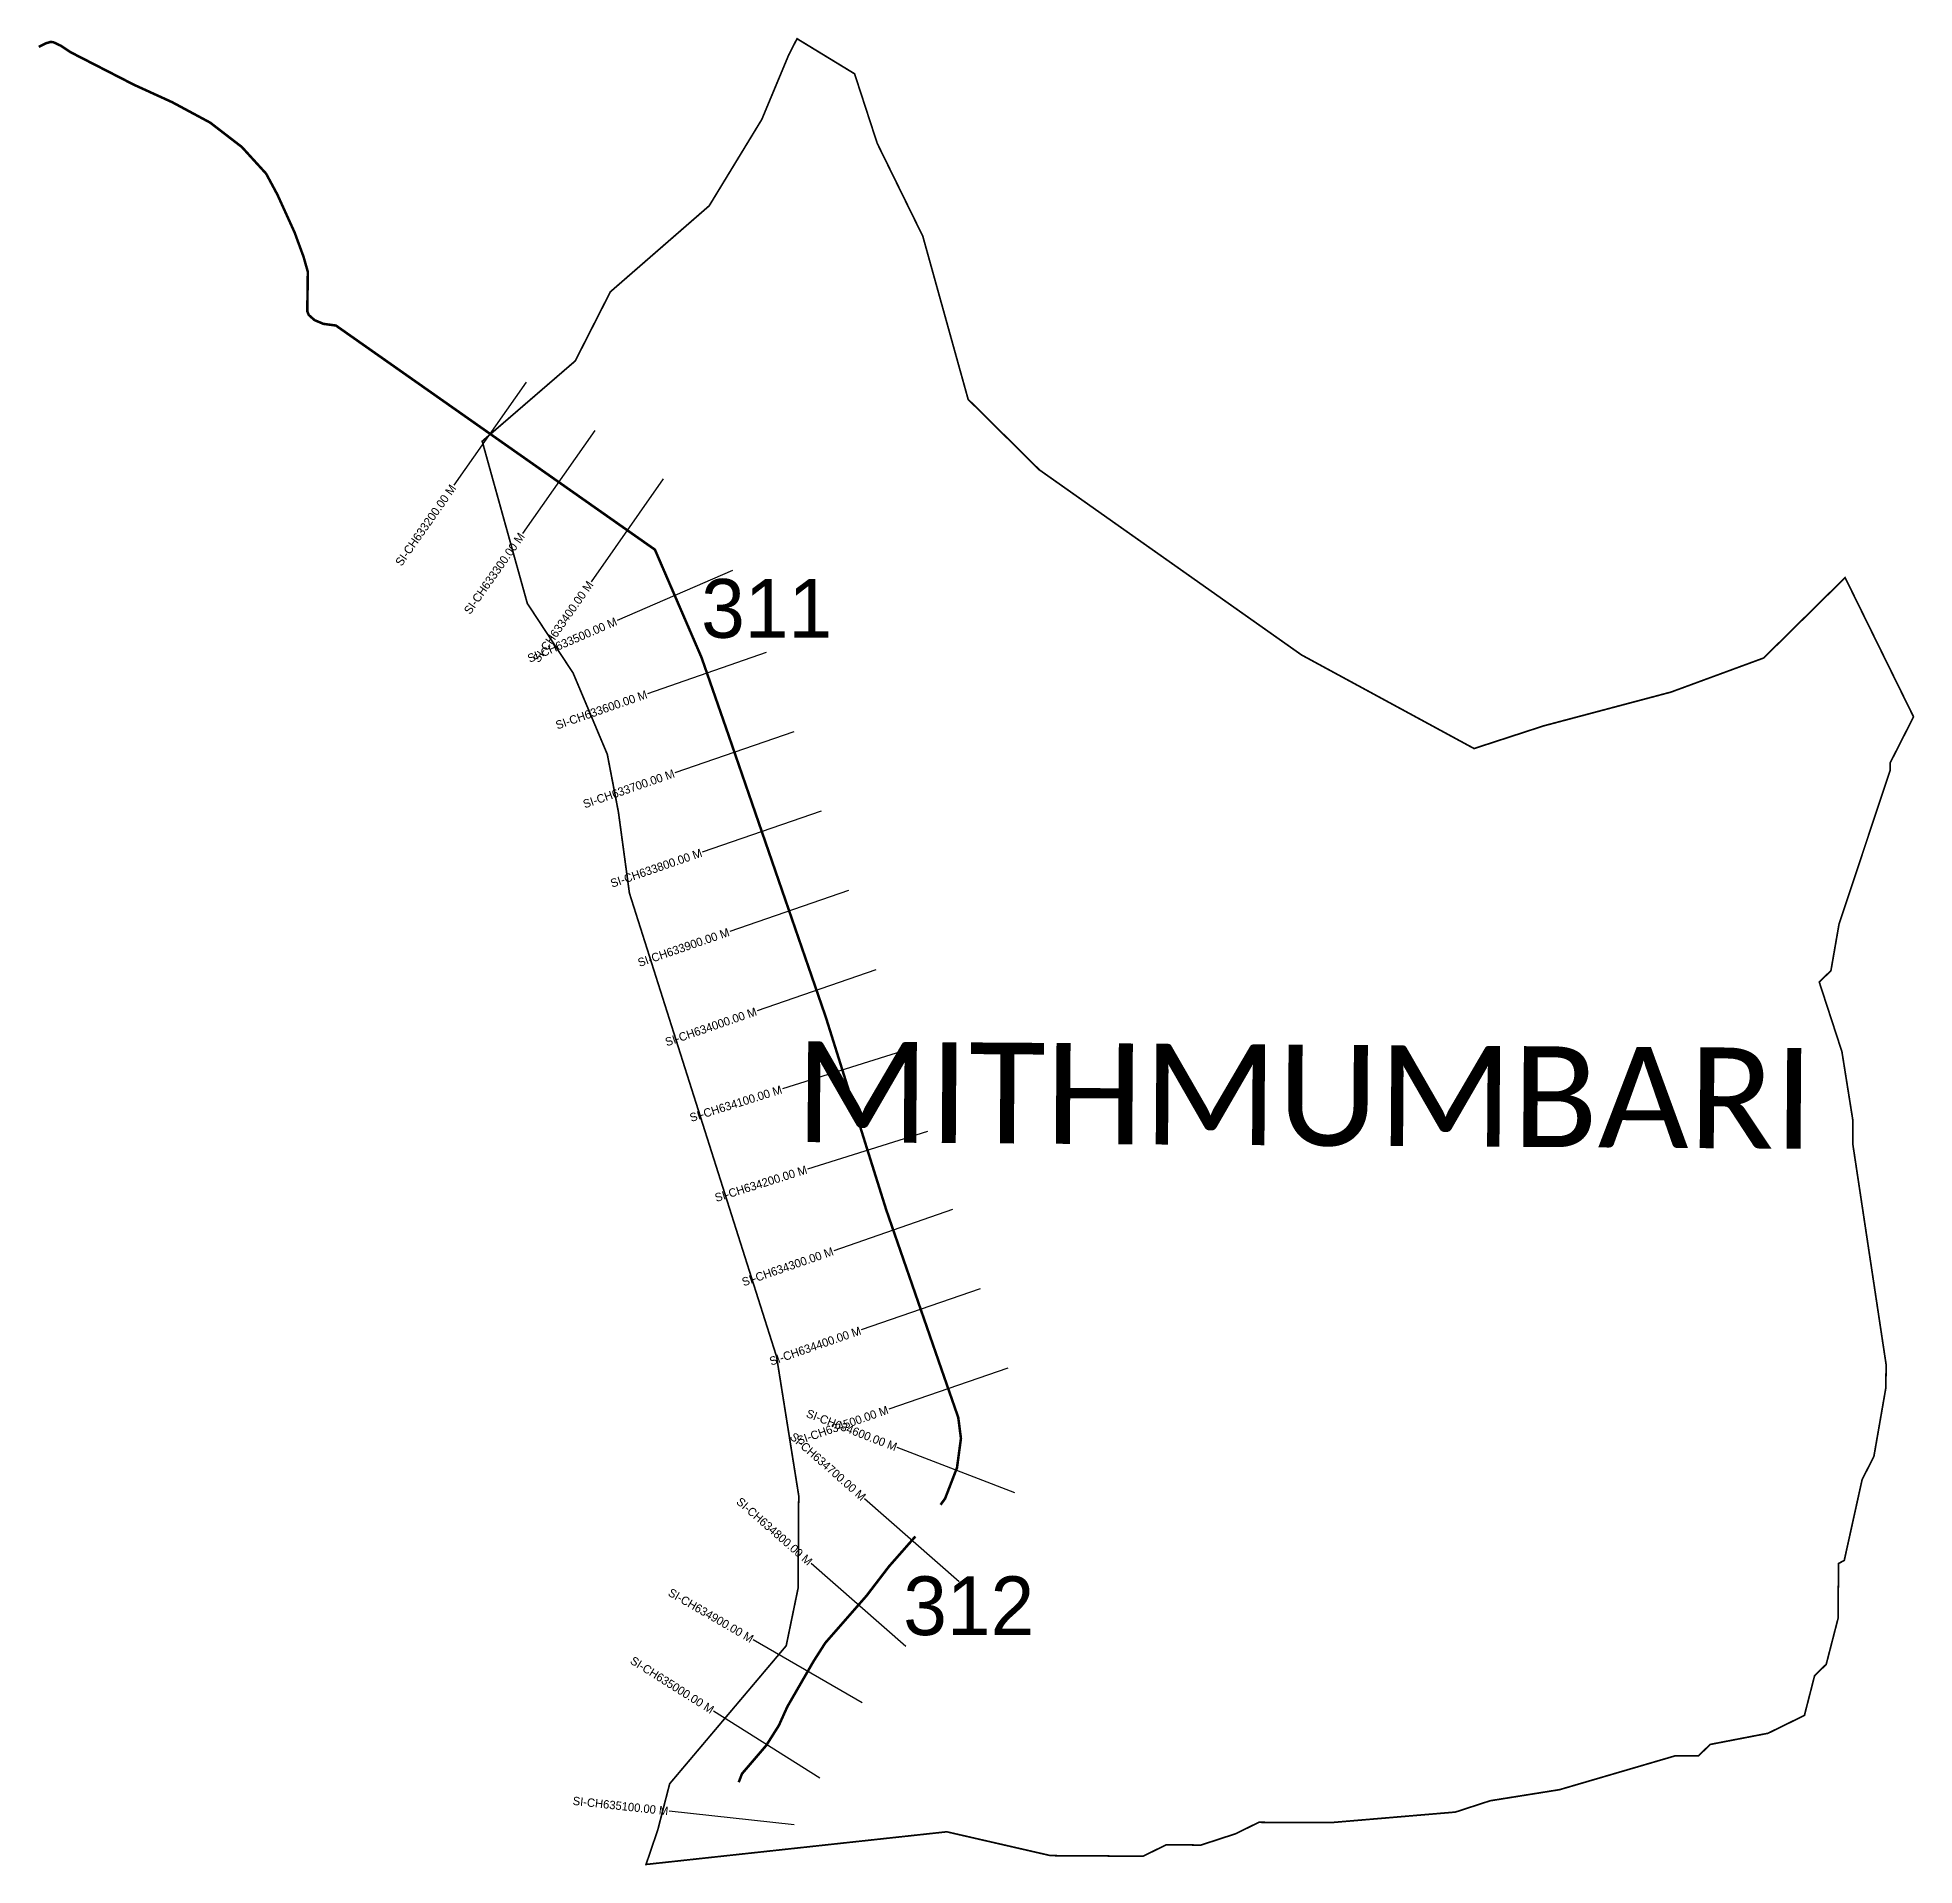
# Model space of a CAD drawing. Header units: metres. Extents: x 326983 to 329220, y 1807519 to 1809697.
import ezdxf
from ezdxf.enums import TextEntityAlignment as Align

# ---------------------------------------------------------------- set-up
doc = ezdxf.new("R2010")
doc.units = ezdxf.units.M
for name, color, linetype in [('CS', 134, 'Continuous'), ('CSMark', 6, 'Continuous'), ('NATURALLY PROTECTED', 3, 'Continuous'), ('VILLAGE NAME', 250, 'Continuous')]:
    doc.layers.add(name, color=color, linetype=linetype)

msp = doc.modelspace()

# ---------------------------------------------------------------- linework, layer by layer
at = {"color": 6, "const_width": 2}
msp.add_lwpolyline([(327513.1, 1809216.2), (327624, 1809311.9), (327665.9, 1809394.3), (327783.7, 1809496.8), (327846.4, 1809599.7), (327878.5, 1809676.6), (327888.4, 1809695.9), (327957, 1809654.1), (327984, 1809571.2), (328038.3, 1809460.6), (328092.4, 1809266.1), (328177.3, 1809182.1), (328489.7, 1808961.6), (328695.5, 1808850), (328778.4, 1808877), (328930.3, 1808917.3), (329040.7, 1808957.9), (329137.8, 1809053.7), (329219.4, 1808887.8), (329191.5, 1808832.9), (329191.4, 1808823.6), (329130.6, 1808641), (329120.9, 1808585.3), (329107, 1808571.7), (329134, 1808488.8), (329147.2, 1808406), (329147, 1808378.5), (329186.6, 1808116.5), (329186.5, 1808088.9), (329172.1, 1808006.3), (329158.1, 1807978.9), (329136.8, 1807882.5), (329129.9, 1807878.8), (329129.5, 1807813.7), (329115.3, 1807758.7), (329101.4, 1807745), (329089.3, 1807697.8), (329045.9, 1807676.5), (328976.9, 1807663.2), (328963, 1807649.5), (328935.5, 1807649.7), (328797.4, 1807609.3), (328714.7, 1807596.1), (328673.2, 1807582.6), (328525.4, 1807570.1), (328438.9, 1807570.4), (328411.3, 1807556.8), (328369.9, 1807543.3), (328328.5, 1807543.6), (328300.9, 1807530), (328190.7, 1807530.7), (328066.9, 1807559.1), (327708.4, 1807520.2), (327722.4, 1807561.4), (327736.6, 1807616.4), (327875.5, 1807780.8), (327889.7, 1807849.6), (327890.4, 1807959.8), (327864, 1808125.4), (327688.6, 1808677.7), (327675.5, 1808774.2), (327662.2, 1808843.2), (327621.5, 1808939.9), (327566.9, 1809022.9), (327513.1, 1809216.2)], dxfattribs=at)
at = {"layer": 'CS'}
for p, q in [((327565.4, 1809286.5), (327479.2, 1809163.8)), ((327647.2, 1809229.1), (327561, 1809106.3)), ((327729, 1809171.6), (327642.8, 1809048.8)), ((327811.5, 1809062), (327673.8, 1809002.5)), ((327851.8, 1808964.6), (327710.1, 1808915.3)), ((327884.7, 1808870), (327742.9, 1808821.1)), ((327917.3, 1808775.4), (327775.5, 1808726.5)), ((327949.9, 1808680.9), (327808.1, 1808632)), ((327982.5, 1808586.4), (327840.7, 1808537.5)), ((328014, 1808489.3), (327870.9, 1808444.3)), ((328044, 1808393.8), (327900.9, 1808348.9)), ((328073.9, 1808300.8), (327932.2, 1808251.6)), ((328106.7, 1808206.3), (327965, 1808157.2)), ((328139.5, 1808111.8), (327997.8, 1808062.7)), ((328147.9, 1807963.1), (328007.9, 1808017)), ((328081.6, 1807856.8), (327969, 1807955.8)), ((328018, 1807779.9), (327905.2, 1807878.7)), ((327966, 1807712.6), (327836.2, 1807787.7)), ((327915.7, 1807622.9), (327788.9, 1807703)), ((327885.1, 1807567.4), (327735.9, 1807583.7))]:
    msp.add_line(p, q, dxfattribs=at)
at = {"layer": 'NATURALLY PROTECTED', "const_width": 3, "flags": 128}
for points in [[(326984.5, 1809686.2), (326993, 1809690.4), (326998.5, 1809692.1), (327001.9, 1809691.7), (327010.9, 1809687.5), (327022.6, 1809679.7), (327097.8, 1809641.1), (327143.6, 1809620.2), (327188.8, 1809595.9), (327226.5, 1809566.9), (327255.5, 1809535.1), (327268.9, 1809510.2), (327289.5, 1809464.9), (327300.2, 1809435.8), (327305.2, 1809418.2), (327305, 1809401.1), (327304.7, 1809381.1), (327304.6, 1809371), (327306.4, 1809366.6), (327313.3, 1809360.5), (327323.8, 1809356.1), (327338.7, 1809354.1), (327719, 1809087), (327774.6, 1808958.4), (327806.6, 1808866.4), (327922.8, 1808529.6), (327994.7, 1808300.4), (328058.2, 1808117.2), (328080.6, 1808052.8), (328083.8, 1808027.9), (328079.1, 1807993), (328064.9, 1807956.2), (328059.5, 1807948.8)], [(328029.5, 1807911.1), (327998, 1807875.3), (327971.2, 1807840.3), (327922.1, 1807784.2), (327908.1, 1807762.3), (327876.8, 1807708.1), (327866.8, 1807685.9), (327851.7, 1807662), (327835.4, 1807643), (327822.8, 1807628.3), (327818.9, 1807618.2)]]:
    msp.add_lwpolyline(points, dxfattribs=at)

# ---------------------------------------------------------------- texts
at = {"char_height": 70, "attachment_point": 1}
for s, insert in [('311', (327774.1, 1809052)), ('312', (328015, 1807863.5))]:
    msp.add_mtext_dynamic_manual_height_columns(s, width=95.172, gutter_width=1, heights=[0], dxfattribs=dict(at, insert=insert))
at = {"layer": 'CSMark'}
for s, rotation, p in [('SI-CH633200.00 M', 54.9157, (327478.6, 1809163)), ('SI-CH633300.00 M', 54.9157, (327560.4, 1809105.5)), ('SI-CH633400.00 M', 54.9157, (327642.2, 1809048)), ('SI-CH633500.00 M', 23.3725, (327672.9, 1809002.1)), ('SI-CH633600.00 M', 19.1898, (327709.2, 1808915)), ('SI-CH633700.00 M', 19.0333, (327741.9, 1808820.7)), ('SI-CH633800.00 M', 19.0333, (327774.6, 1808726.2)), ('SI-CH633900.00 M', 19.0333, (327807.2, 1808631.7)), ('SI-CH634000.00 M', 19.0333, (327839.8, 1808537.1)), ('SI-CH634100.00 M', 17.4223, (327870, 1808444)), ('SI-CH634200.00 M', 17.4223, (327899.9, 1808348.6)), ('SI-CH634300.00 M', 19.1327, (327931.3, 1808251.3)), ('SI-CH634400.00 M', 19.1327, (327964.1, 1808156.8)), ('SI-CH634500.00 M', 19.1327, (327996.8, 1808062.4)), ('SI-CH634600.00 M', 338.9506, (328007, 1808017.3)), ('SI-CH634700.00 M', 318.675, (327968.2, 1807956.5)), ('SI-CH634800.00 M', 318.7784, (327904.5, 1807879.4)), ('SI-CH634900.00 M', 329.9496, (327835.3, 1807788.2)), ('SI-CH635000.00 M', 327.7354, (327788, 1807703.5)), ('SI-CH635100.00 M', 353.7808, (327734.9, 1807583.8))]:
    msp.add_text(s, height=10, rotation=rotation, dxfattribs=at).set_placement(p, align=Align.MIDDLE_RIGHT)
at = {"layer": 'VILLAGE NAME', "insert": (327886.5, 1808501.2), "char_height": 120.11, "attachment_point": 1, "rotation": 359.6139}
msp.add_mtext_dynamic_manual_height_columns('{\\fCalibri|b0|i0|c0|p34;MITHMUMBARI}', width=1185.224, gutter_width=600.6, heights=[0], dxfattribs=at)

doc.saveas('drawing.dxf')
